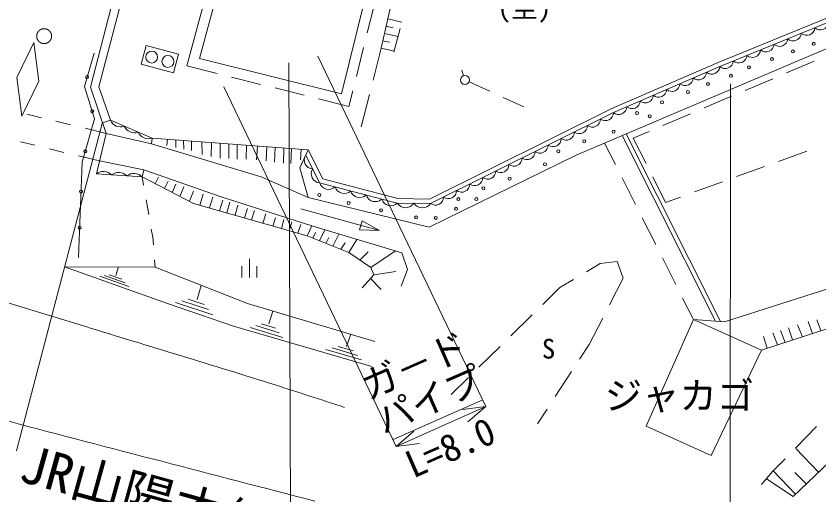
# Model space of a CAD drawing. Units: millimetres, scale not verified. Extents: x 40000 to 680000, y 20000 to 380000.
# Drawn here: x 179640 to 233406, y 241679 to 273748 of the extents above; entities that cross this region are included whole.
import ezdxf
from ezdxf.enums import TextEntityAlignment as Align

# ---------------------------------------------------------------- set-up
doc = ezdxf.new("R2010")
doc.units = ezdxf.units.MM
doc.header["$LTSCALE"] = 1000
for name, color, linetype, lineweight in [('M-BGD', 7, 'Continuous', 13), ('M-BGD-HTXT', 7, 'Continuous', 13), ('M-STR-HTXT', 7, 'Continuous', 13)]:
    doc.layers.add(name, color=color, linetype=linetype, lineweight=lineweight)
doc.styles.add('ＭＳ ゴシック', font='')
doc.styles.get('ＭＳ ゴシック').set_extended_font_data('MS Gothic')

# ---------------------------------------------------------------- blocks, each defined once
blk = doc.blocks.new('荒地')
at = {"color": 7, "linetype": 'Continuous', "lineweight": 13}
for p, q in [((0, -1.25), (0, 1.25)), ((-1, 0.25), (-1, -1.25)), ((1, 0.25), (1, -1.25))]:
    blk.add_line(p, q, dxfattribs=at)

msp = doc.modelspace()

# ---------------------------------------------------------------- linework, layer by layer
at = {"layer": 'M-BGD'}
for p, q in [((189291, 286940), (184621, 268997)), ((189767, 286583), (185194, 269018)), ((191931, 270914), (193988, 278517)), ((191069, 270407), (193259, 278503)), ((201426, 268550), (203328, 276192)), ((204943, 275381), (204088, 271604)), ((203159, 272614), (203642, 274555)), ((204530, 273555), (205485, 273339)), ((226650, 270648), (233969, 273620)), ((226766, 270372), (234047, 273328)), ((204419, 273067), (204887, 272961)), ((204943, 271326), (205370, 272910)), ((204199, 272092), (204647, 271990)), ((204309, 272579), (205225, 272372)), ((217159, 264438), (235180, 272108)), ((179686, 269630), (180830, 271976)), ((180830, 271976), (181166, 269388)), ((188011, 270518), (188348, 271773)), ((188348, 271773), (190521, 271190)), ((202434, 269703), (202917, 271644)), ((204088, 271604), (203545, 269455)), ((204088, 271604), (204964, 271406)), ((184216, 269023), (184864, 271274)), ((190184, 269935), (190521, 271190)), ((188011, 270518), (190184, 269935)), ((201426, 268550), (191931, 270914)), ((219527, 267559), (226650, 270648)), ((231237, 269941), (233077, 270724)), ((193106, 269900), (191069, 270407)), ((209610, 269749), (209496, 270132)), ((219654, 267287), (226766, 270372)), ((180022, 267042), (179686, 269630)), ((181166, 269388), (180022, 267042)), ((196017, 269175), (194076, 269658)), ((228476, 268766), (230317, 269549)), ((184902, 266868), (184216, 269023)), ((184621, 268997), (185675, 265892)), ((185194, 269018), (185959, 266766)), ((198928, 268450), (196987, 268934)), ((209975, 269350), (211358, 268719)), ((201936, 267701), (202192, 268733)), ((203300, 268485), (202756, 266336)), ((212267, 268304), (213650, 267672)), ((225716, 267591), (227556, 268374)), ((201936, 267701), (199899, 268209)), ((207327, 261494), (219527, 267559)), ((207395, 261193), (219654, 267287)), ((180371, 267178), (181342, 266942)), ((182314, 266707), (183286, 266471)), ((184073, 263960), (184902, 266868)), ((185438, 266589), (185959, 266766)), ((188753, 265577), (185959, 266766)), ((222956, 266416), (224796, 267199)), ((179661, 244639), (185421, 266640)), ((184258, 266236), (185675, 265892)), ((185017, 263178), (185675, 265892)), ((185675, 265892), (188717, 265187)), ((220222, 265742), (226470, 253323)), ((220499, 265860), (226818, 253299)), ((220977, 265574), (222035, 266025)), ((179933, 265329), (180905, 265094)), ((188717, 265187), (188753, 265577)), ((188717, 265187), (196058, 262989)), ((188753, 265577), (199203, 264784)), ((189734, 265075), (189786, 265498)), ((190340, 264954), (190340, 265456)), ((190875, 264838), (190864, 265417)), ((191395, 264751), (191391, 265377)), ((192103, 264476), (192087, 265324)), ((192698, 264352), (192720, 265276)), ((193320, 264239), (193312, 265231)), ((193900, 264205), (193891, 265187)), ((194446, 264175), (194441, 265145)), ((195049, 264163), (195082, 265097)), ((219053, 265244), (219780, 263801)), ((220977, 265574), (221834, 263869)), ((181877, 264858), (182848, 264622)), ((195750, 264126), (195818, 265041)), ((196386, 264062), (196423, 264995)), ((196955, 263956), (196991, 264952)), ((197539, 263903), (197562, 264909)), ((198051, 263873), (198085, 264869)), ((198643, 263574), (199203, 264784)), ((198680, 264126), (198728, 264820)), ((199203, 264784), (200175, 262839)), ((230707, 264018), (232587, 264700)), ((183820, 264387), (185227, 264045)), ((188195, 263454), (185227, 264045)), ((199042, 264436), (199968, 262583)), ((207309, 259614), (217159, 264438)), ((183815, 257581), (184073, 263960)), ((188085, 262977), (188195, 263454)), ((193373, 261650), (188195, 263454)), ((199204, 261597), (198643, 263574)), ((227887, 262994), (229767, 263677)), ((185017, 263178), (188085, 262977)), ((188085, 262977), (191519, 261201)), ((188181, 262432), (188085, 262977)), ((188967, 262521), (189172, 262951)), ((196058, 262989), (199204, 261597)), ((222283, 262976), (223139, 261271)), ((189580, 262204), (189816, 262687)), ((190104, 261933), (190351, 262483)), ((199968, 262583), (205169, 261224)), ((200175, 262839), (205210, 261523)), ((220229, 262907), (221128, 261121)), ((225067, 261971), (226947, 262653)), ((190605, 261674), (190886, 262322)), ((191247, 261342), (191530, 262028)), ((188526, 260462), (188353, 261447)), ((191948, 261079), (192166, 261813)), ((192586, 260896), (192810, 261628)), ((193271, 260701), (193496, 261410)), ((199437, 259692), (193373, 261650)), ((199204, 261597), (207309, 259614)), ((205210, 261523), (207327, 261494)), ((223139, 261271), (224127, 261630)), ((191519, 261201), (199128, 259027)), ((193756, 260562), (193959, 261278)), ((194310, 260404), (194498, 261082)), ((194934, 260226), (195135, 260856)), ((198709, 260835), (203977, 259391)), ((205169, 261224), (207395, 261193)), ((195402, 260092), (195606, 260728)), ((196155, 259877), (196367, 260502)), ((196837, 259682), (197008, 260236)), ((197405, 259520), (197576, 260131)), ((197938, 259367), (198110, 259961)), ((198518, 259201), (198703, 259786)), ((199437, 259692), (199128, 259027)), ((205464, 257899), (199437, 259692)), ((202637, 259425), (202807, 260045)), ((203977, 259391), (202807, 260045)), ((221577, 260227), (222476, 258441)), ((188794, 258931), (188698, 259477)), ((199519, 258872), (199690, 259255)), ((199968, 258693), (200316, 259430)), ((203977, 259391), (202637, 259425)), ((188835, 258431), (188794, 258931)), ((199128, 259027), (201931, 257912)), ((200392, 258524), (200588, 258927)), ((200845, 258344), (201259, 259150)), ((201931, 257912), (202451, 258795)), ((201391, 258127), (201679, 258563)), ((201931, 257912), (203409, 256901)), ((202670, 257406), (203230, 257961)), ((203409, 256901), (205059, 258019)), ((205858, 256780), (205464, 257899)), ((222926, 257547), (223824, 255761)), ((188956, 256933), (188915, 257434)), ((217830, 256627), (218750, 257176)), ((218750, 257176), (219894, 257310)), ((219894, 257310), (220294, 256185)), ((182888, 256963), (189771, 254488)), ((182888, 256963), (188956, 256933)), ((186330, 256365), (186505, 256945)), ((188956, 256933), (195135, 254488)), ((203409, 256901), (203600, 256424)), ((203600, 256424), (205069, 256639)), ((205425, 255661), (205858, 256780)), ((227083, 253281), (237175, 256488)), ((187183, 255631), (185244, 256324)), ((186950, 255875), (185565, 256370)), ((186716, 256119), (185886, 256416)), ((203600, 256424), (202818, 255547)), ((203382, 256179), (204086, 255435)), ((216051, 255565), (216971, 256114)), ((220294, 256185), (219388, 254418)), ((191758, 254776), (192045, 255710)), ((214906, 254437), (216051, 255565)), ((224274, 254867), (225000, 253424)), ((189771, 254488), (194191, 252986)), ((192817, 253740), (190317, 254568)), ((192532, 254092), (190746, 254683)), ((192246, 254443), (191175, 254798)), ((195135, 254488), (203674, 251956)), ((196579, 253133), (196830, 253985)), ((238348, 254262), (229559, 251376)), ((212770, 252331), (214194, 253735)), ((218931, 253528), (218025, 251760)), ((225000, 253424), (221846, 246287)), ((229559, 251376), (225000, 253424)), ((225000, 253424), (227083, 253281)), ((232965, 252494), (232680, 253301)), ((233529, 252680), (233263, 253407)), ((194191, 252986), (203459, 250283)), ((197501, 252231), (195321, 252898)), ((197252, 252539), (195695, 253016)), ((197004, 252848), (196069, 253134)), ((231641, 252060), (231371, 252862)), ((232301, 252276), (231978, 253063)), ((201770, 251618), (202048, 252438)), ((229947, 251504), (229704, 252298)), ((230636, 251730), (230327, 252524)), ((231138, 251895), (230831, 252683)), ((202237, 251332), (201211, 251630)), ((210633, 250225), (212057, 251629)), ((218025, 251760), (217382, 250775)), ((202782, 250724), (200388, 251418)), ((202510, 251028), (200800, 251524)), ((226180, 244320), (229559, 251376)), ((208776, 248395), (209921, 249523)), ((216836, 249938), (215743, 248263)), ((238713, 248322), (231676, 241583)), ((215197, 247425), (214554, 246440)), ((221846, 246287), (226180, 244320)), ((231843, 244822), (233241, 246253)), ((233368, 243203), (231850, 244788)), ((230300, 243242), (231145, 244107)), ((229567, 242384), (230300, 243242)), ((231834, 241734), (230346, 243287)), ((232546, 242416), (231802, 243193)), ((231676, 241583), (229893, 242766))]:
    msp.add_line(p, q, dxfattribs=at)
msp.add_lwpolyline([(182021, 272402), (182021, 272410), (182021, 272419), (182021, 272428), (182020, 272437), (182019, 272445), (182018, 272454), (182017, 272463), (182016, 272471), (182015, 272480), (182014, 272489), (182012, 272497), (182010, 272506), (182008, 272515), (182006, 272523), (182004, 272531), (182002, 272540), (181999, 272548), (181997, 272557), (181994, 272565), (181991, 272573), (181988, 272581), (181985, 272590), (181981, 272598), (181978, 272606), (181974, 272614), (181970, 272621), (181966, 272629), (181962, 272637), (181958, 272645), (181954, 272652), (181949, 272660), (181945, 272667), (181940, 272675), (181935, 272682), (181930, 272689), (181925, 272696), (181920, 272703), (181915, 272710), (181909, 272717), (181904, 272724), (181898, 272730), (181892, 272737), (181886, 272743), (181880, 272750), (181874, 272756), (181868, 272762), (181861, 272768), (181855, 272774), (181848, 272780), (181842, 272786), (181835, 272791), (181828, 272796), (181821, 272802), (181814, 272807), (181807, 272812), (181800, 272817), (181792, 272822), (181785, 272826), (181778, 272831), (181770, 272835), (181762, 272840), (181755, 272844), (181747, 272848), (181739, 272852), (181731, 272856), (181723, 272859), (181715, 272863), (181707, 272866), (181699, 272869), (181691, 272872), (181682, 272875), (181674, 272878), (181666, 272880), (181657, 272883), (181649, 272885), (181640, 272887), (181632, 272889), (181623, 272891), (181615, 272893), (181606, 272894), (181598, 272896), (181589, 272897), (181580, 272898), (181571, 272899), (181563, 272900), (181554, 272901), (181545, 272901), (181537, 272901), (181528, 272902), (181519, 272902), (181510, 272902), (181502, 272901), (181493, 272901), (181484, 272900), (181475, 272900), (181467, 272899), (181458, 272898), (181449, 272897), (181441, 272895), (181432, 272894), (181423, 272892), (181415, 272890), (181406, 272888), (181398, 272886), (181389, 272884), (181381, 272882), (181373, 272879), (181364, 272876), (181356, 272874), (181348, 272871), (181340, 272868), (181331, 272864), (181323, 272861), (181315, 272857), (181307, 272854), (181300, 272850), (181292, 272846), (181284, 272842), (181276, 272838), (181269, 272833), (181261, 272829), (181254, 272824), (181246, 272819), (181239, 272815), (181232, 272810), (181225, 272804), (181218, 272799), (181211, 272794), (181204, 272788), (181197, 272783), (181191, 272777), (181184, 272771), (181178, 272765), (181172, 272759), (181165, 272753), (181159, 272747), (181153, 272740), (181147, 272734), (181142, 272727), (181136, 272720), (181131, 272714), (181125, 272707), (181120, 272700), (181115, 272693), (181110, 272686), (181105, 272678), (181100, 272671), (181095, 272664), (181091, 272656), (181086, 272649), (181082, 272641), (181078, 272633), (181074, 272625), (181070, 272618), (181066, 272610), (181063, 272602), (181059, 272594), (181056, 272585), (181053, 272577), (181050, 272569), (181047, 272561), (181044, 272552), (181042, 272544), (181040, 272536), (181037, 272527), (181035, 272519), (181033, 272510), (181031, 272502), (181030, 272493), (181028, 272484), (181027, 272476), (181026, 272467), (181024, 272458), (181024, 272450), (181023, 272441), (181022, 272432), (181022, 272424), (181021, 272415), (181021, 272406), (181021, 272397), (181021, 272389), (181022, 272380), (181022, 272371), (181023, 272362), (181024, 272354), (181024, 272345), (181026, 272336), (181027, 272328), (181028, 272319), (181030, 272310), (181031, 272302), (181033, 272293), (181035, 272285), (181037, 272276), (181040, 272268), (181042, 272259), (181044, 272251), (181047, 272243), (181050, 272234), (181053, 272226), (181056, 272218), (181059, 272210), (181063, 272202), (181066, 272194), (181070, 272186), (181074, 272178), (181078, 272170), (181082, 272163), (181086, 272155), (181091, 272147), (181095, 272140), (181100, 272132), (181105, 272125), (181110, 272118), (181115, 272111), (181120, 272104), (181125, 272097), (181131, 272090), (181136, 272083), (181142, 272076), (181147, 272070), (181153, 272063), (181159, 272057), (181165, 272050), (181172, 272044), (181178, 272038), (181184, 272032), (181191, 272026), (181197, 272021), (181204, 272015), (181211, 272010), (181218, 272004), (181225, 271999), (181232, 271994), (181239, 271989), (181246, 271984), (181254, 271979), (181261, 271975), (181269, 271970), (181276, 271966), (181284, 271962), (181292, 271958), (181300, 271954), (181307, 271950), (181315, 271946), (181323, 271943), (181331, 271939), (181340, 271936), (181348, 271933), (181356, 271930), (181364, 271927), (181373, 271924), (181381, 271922), (181389, 271919), (181398, 271917), (181406, 271915), (181415, 271913), (181423, 271911), (181432, 271910), (181441, 271908), (181449, 271907), (181458, 271906), (181467, 271905), (181475, 271904), (181484, 271903), (181493, 271903), (181502, 271902), (181510, 271902), (181519, 271902), (181528, 271902), (181537, 271902), (181545, 271902), (181554, 271903), (181563, 271903), (181571, 271904), (181580, 271905), (181589, 271906), (181598, 271908), (181606, 271909), (181615, 271911), (181623, 271912), (181632, 271914), (181640, 271916), (181649, 271918), (181657, 271921), (181666, 271923), (181674, 271926), (181682, 271928), (181691, 271931), (181699, 271934), (181707, 271938), (181715, 271941), (181723, 271944), (181731, 271948), (181739, 271952), (181747, 271956), (181755, 271960), (181762, 271964), (181770, 271968), (181778, 271972), (181785, 271977), (181792, 271982), (181800, 271986), (181807, 271991), (181814, 271996), (181821, 272002), (181828, 272007), (181835, 272012), (181842, 272018), (181848, 272024), (181855, 272029), (181861, 272035), (181868, 272041), (181874, 272047), (181880, 272054), (181886, 272060), (181892, 272066), (181898, 272073), (181904, 272080), (181909, 272086), (181915, 272093), (181920, 272100), (181925, 272107), (181930, 272114), (181935, 272121), (181940, 272129), (181945, 272136), (181949, 272144), (181954, 272151), (181958, 272159), (181962, 272166), (181966, 272174), (181970, 272182), (181974, 272190), (181978, 272198), (181981, 272206), (181985, 272214), (181988, 272222), (181991, 272230), (181994, 272238), (181997, 272247), (181999, 272255), (182002, 272264), (182004, 272272), (182006, 272280), (182008, 272289), (182010, 272297), (182012, 272306), (182014, 272315), (182015, 272323), (182016, 272332), (182017, 272341), (182018, 272349), (182019, 272358), (182020, 272367), (182021, 272375), (182021, 272384), (182021, 272393)], close=True, dxfattribs=at)
for centre, radius in [((233062, 271892), 100), ((188723, 271000), 400), ((189809, 270708), 400), ((231660, 271377), 100), ((230259, 270862), 100), ((228714, 270319), 100), ((184400, 269664), 100), ((209696, 269461), 300), ((227513, 269746), 100), ((225968, 269193), 100), ((224633, 268659), 100), ((222897, 267973), 100), ((184740, 267378), 100), ((221219, 267248), 100), ((222077, 267038), 100), ((219655, 266009), 100), ((217691, 265360), 100), ((184279, 264682), 100), ((215956, 264693), 100), ((215060, 263816), 100), ((212695, 262862), 100), ((183993, 261997), 100), ((199953, 261772), 100), ((210940, 262214), 100), ((201910, 261231), 100), ((209262, 261489), 100), ((210464, 261489), 100), ((204084, 260745), 100), ((209110, 260841), 100), ((206430, 260259), 100), ((207746, 260230), 100), ((183896, 259574), 100)]:
    msp.add_circle(centre, radius, dxfattribs=at)
for centre, radius, start, end in [((233497, 273377), 552, 229.2652, 354.9311), ((232587, 273007), 552, 229.2652, 354.9311), ((230767, 272268), 552, 229.2652, 354.9311), ((231677, 272638), 552, 229.2652, 354.9311), ((229857, 271899), 552, 229.2652, 354.9311), ((228036, 271159), 552, 229.2652, 354.9311), ((228947, 271529), 552, 229.2652, 354.9311), ((227126, 270790), 552, 229.2652, 354.9311), ((225336, 270015), 541, 229.9209, 356.9752), ((226225, 270400), 541, 229.9209, 356.9752), ((224447, 269629), 541, 229.9209, 356.9752), ((223558, 269243), 541, 229.9209, 356.9752), ((221780, 268472), 541, 229.9209, 356.9752), ((222669, 268858), 541, 229.9209, 356.9752), ((220891, 268086), 541, 229.9209, 356.9752), ((219105, 267291), 548, 233.3621, 359.499), ((220002, 267701), 541, 229.9209, 356.9752), ((186636, 267065), 740, 203.806, 290.0644), ((218230, 266856), 548, 233.3621, 359.499), ((187567, 266669), 740, 203.806, 290.0644), ((217354, 266421), 548, 233.3621, 359.499), ((188499, 266272), 740, 203.806, 290.0644), ((216478, 265986), 548, 233.3621, 359.499), ((214727, 265115), 548, 233.3621, 359.499), ((215603, 265551), 548, 233.3621, 359.499), ((213852, 264680), 548, 233.3621, 359.499), ((199539, 264105), 597, 146.3917, 266.7384), ((212976, 264245), 548, 233.3621, 359.499), ((200002, 263179), 597, 146.3917, 266.7384), ((212100, 263810), 548, 233.3621, 359.499), ((185492, 262589), 756, 43.6098, 128.8925), ((186515, 262522), 756, 43.6098, 128.8925), ((187537, 262455), 756, 43.6098, 128.8925), ((210349, 262939), 548, 233.3621, 359.499), ((211225, 263374), 548, 233.3621, 359.499), ((200572, 262768), 632, 197.0288, 313.6764), ((209474, 262504), 548, 233.3621, 359.499), ((201612, 262496), 632, 197.0288, 313.6764), ((202652, 262224), 632, 197.0288, 313.6764), ((208598, 262069), 548, 233.3621, 359.499), ((203693, 261952), 632, 197.0288, 313.6764), ((204733, 261680), 632, 197.0288, 313.6764), ((207722, 261633), 548, 233.3621, 359.499), ((205731, 261582), 666, 212.5712, 325.8804), ((206844, 261567), 666, 212.5712, 325.8804)]:
    msp.add_arc(centre, radius, start, end, dxfattribs=at)
for points, knots in [([(159158, 260803), (164021, 259272), (168880, 257729), (173747, 256211), (177262, 255115), (180783, 254035), (184302, 252950), (188535, 251646), (192779, 250379), (197003, 249046), (198552, 248557), (200093, 248044), (201637, 247544)], [0, 0, 0, 0, 1, 1, 1, 2, 2, 2, 3, 3, 3, 4, 4, 4, 4]), ([(199638, 241267), (192809, 243047), (185974, 244810), (179150, 246609), (174369, 247869), (169593, 249144), (164818, 250428), (162109, 251156), (159402, 251896), (156694, 252630)], [0, 0, 0, 0, 1, 1, 1, 2, 2, 2, 3, 3, 3, 3])]:
    msp.add_open_spline(points, degree=3, knots=knots, dxfattribs=at)
at = {"layer": 'M-STR-HTXT'}
for p, q in [((199860, 271071), (211093, 247595)), ((197916, 270619), (198047, 235851)), ((193560, 269001), (205095, 244925)), ((227459, 235747), (227475, 269207)), ((204892, 245382), (210889, 248052)), ((205095, 244925), (211093, 247595)), ((211093, 247595), (209539, 247396)), ((211093, 247595), (209905, 246574)), ((205095, 244925), (206282, 245946)), ((205095, 244925), (206648, 245124))]:
    msp.add_line(p, q, dxfattribs=at)

# ---------------------------------------------------------------- block references
at = {"layer": 'M-BGD', "xscale": 500, "yscale": 500}
msp.add_blockref('荒地', (195269, 256865), dxfattribs=at)

# ---------------------------------------------------------------- texts
at = {"layer": 'M-BGD', "style": 'ＭＳ ゴシック'}
msp.add_text('(空)', height=1320, dxfattribs=at).set_placement((213682, 273259), align=Align.BOTTOM_CENTER)
msp.add_text('S', height=1320, dxfattribs=at).set_placement((214851, 251471), align=Align.MIDDLE_LEFT)
at = {"layer": 'M-BGD-HTXT', "style": 'ＭＳ ゴシック'}
msp.add_text('ジャカゴ', height=1833, dxfattribs=at).set_placement((224067, 248332), align=Align.MIDDLE_CENTER)
msp.add_text('JR山陽本線', height=2566, rotation=344.521, dxfattribs=at).set_placement((187943, 239565), align=Align.BOTTOM_CENTER)
at = {"layer": 'M-STR-HTXT', "style": 'ＭＳ ゴシック'}
for s, p in [('ガ－ド', (206886, 249006)), ('パイプ', (207890, 246717)), ('L=8.0', (209302, 243514))]:
    msp.add_text(s, height=1833, rotation=23.692, dxfattribs=at).set_placement(p, align=Align.BOTTOM_CENTER)

doc.saveas('drawing.dxf')
